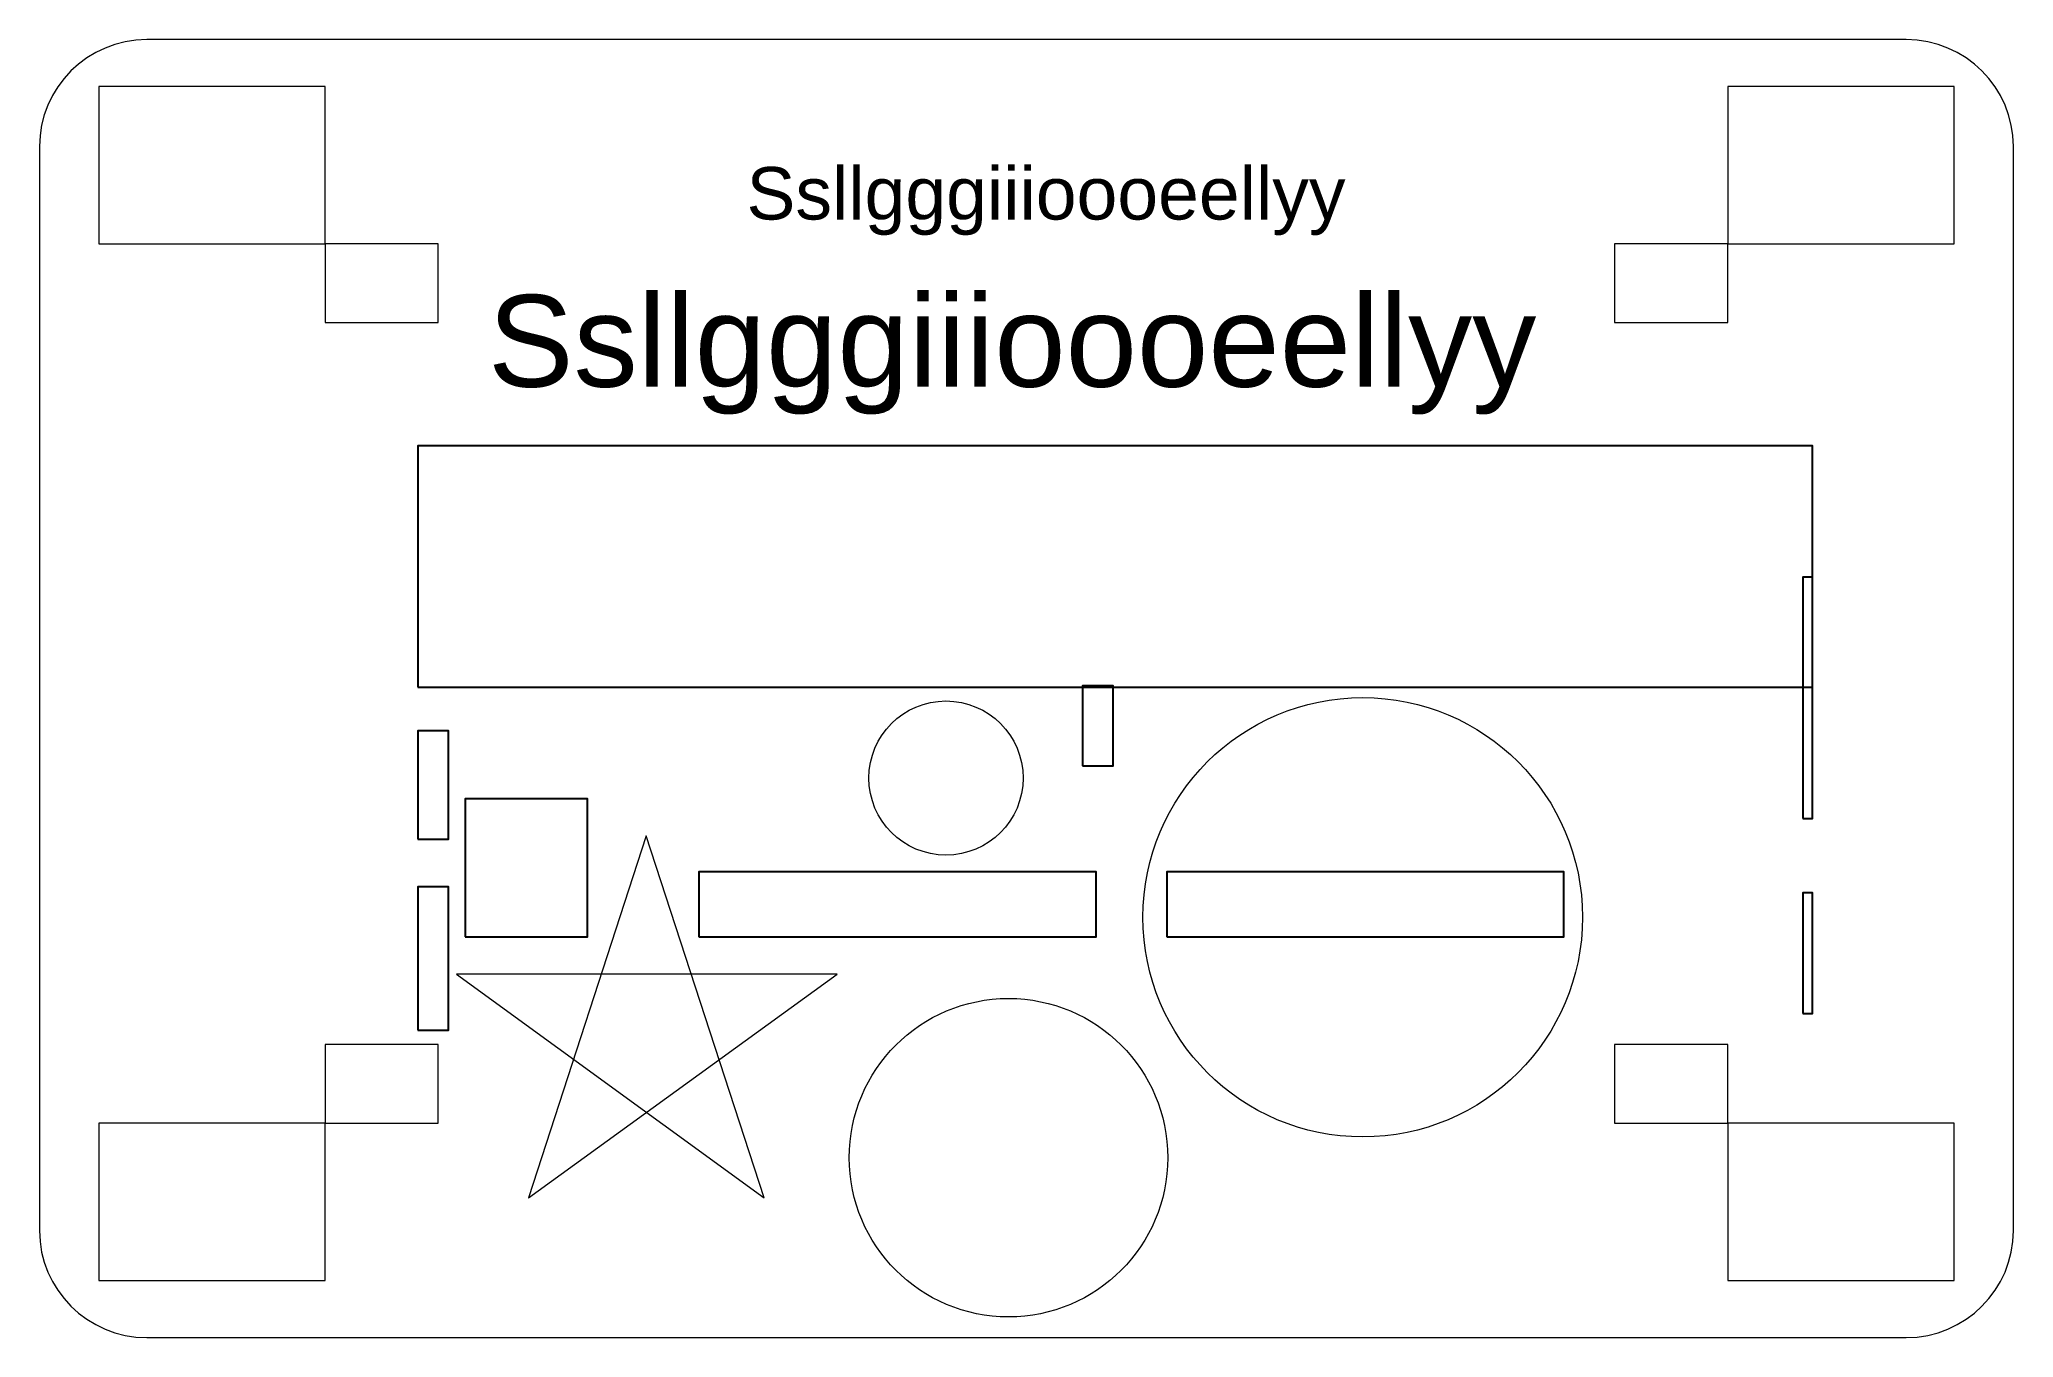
# Model space of a CAD drawing. Header units: inches. Extents: x -12 to -8.99, y 4.02 to 6.
import ezdxf

# ---------------------------------------------------------------- set-up
doc = ezdxf.new("R2010")
doc.units = ezdxf.units.IN
doc.header["$MEASUREMENT"] = 0
doc.layers.add('Layer 1', color=7, linetype='Continuous')
doc.styles.add('0', font='Arial', dxfattribs={"height": 1})
doc.styles.add('1', font='Arial', dxfattribs={"height": 1})

msp = doc.modelspace()

# ---------------------------------------------------------------- linework, layer by layer
at = {"layer": 'Layer 1', "color": 22, "lineweight": 5}
for points in [[(-11.9094, 5.6885), (-11.5645, 5.6885), (-11.5645, 5.9286), (-11.9094, 5.9286), (-11.9094, 5.6885)], [(-9.4266, 5.6885), (-9.0817, 5.6885), (-9.0817, 5.9286), (-9.4266, 5.9286), (-9.4266, 5.6885)], [(-11.5645, 5.5684), (-11.3921, 5.5684), (-11.3921, 5.6885), (-11.5645, 5.6885), (-11.5645, 5.5684)], [(-9.5991, 5.5684), (-9.4266, 5.5684), (-9.4266, 5.6885), (-9.5991, 5.6885), (-9.5991, 5.5684)], [(-11.5645, 4.3477), (-11.3921, 4.3477), (-11.3921, 4.4678), (-11.5645, 4.4678), (-11.5645, 4.3477)], [(-9.5991, 4.3477), (-9.4266, 4.3477), (-9.4266, 4.4678), (-9.5991, 4.4678), (-9.5991, 4.3477)], [(-11.9094, 4.1076), (-11.5645, 4.1076), (-11.5645, 4.3477), (-11.9094, 4.3477), (-11.9094, 4.1076)], [(-9.4266, 4.1076), (-9.0817, 4.1076), (-9.0817, 4.3477), (-9.4266, 4.3477), (-9.4266, 4.1076)]]:
    msp.add_lwpolyline(points, close=True, dxfattribs=at)
at = {"layer": 'Layer 1', "color": 250}
for points in [[(-11.4234, 5.0126), (-9.2975, 5.0126), (-9.2975, 5.3806), (-11.4234, 5.3806), (-11.4234, 5.0126)], [(-9.3121, 4.8121), (-9.2974, 4.8121), (-9.2974, 5.1802), (-9.3121, 5.1802), (-9.3121, 4.8121)], [(-10.4104, 4.8924), (-10.3634, 4.8924), (-10.3634, 5.0144), (-10.4104, 5.0144), (-10.4104, 4.8924)], [(-11.4234, 4.781), (-11.3764, 4.781), (-11.3764, 4.9461), (-11.4234, 4.9461), (-11.4234, 4.781)], [(-11.3513, 4.6316), (-11.1647, 4.6316), (-11.1647, 4.8424), (-11.3513, 4.8424), (-11.3513, 4.6316)], [(-10.9948, 4.6316), (-10.3895, 4.6316), (-10.3895, 4.7311), (-10.9948, 4.7311), (-10.9948, 4.6316)], [(-10.2817, 4.6316), (-9.6764, 4.6316), (-9.6764, 4.7311), (-10.2817, 4.7311), (-10.2817, 4.6316)], [(-11.4234, 4.4897), (-11.3764, 4.4897), (-11.3764, 4.7079), (-11.4234, 4.7079), (-11.4234, 4.4897)], [(-9.3121, 4.515), (-9.2974, 4.515), (-9.2974, 4.6988), (-9.3121, 4.6988), (-9.3121, 4.515)]]:
    msp.add_lwpolyline(points, close=True, dxfattribs=at)
at = {"layer": 'Layer 1', "color": 22, "lineweight": 5}
for centre, major_axis in [((-9.9831, 4.6617), (0, 0.335)), ((-10.6183, 4.874), (0, 0.1175)), ((-10.523, 4.2951), (0, 0.2428))]:
    msp.add_ellipse(centre, major_axis=major_axis, ratio=1, dxfattribs=at)
for points, knots in [([(-11.8365, 6), (-11.8365, 6), (-9.1547, 6), (-9.1547, 6), (-9.1547, 6), (-9.0647, 6), (-8.9912, 5.9266), (-8.9912, 5.8369), (-8.9912, 5.8369), (-8.9912, 5.8369), (-8.9912, 4.184), (-8.9912, 4.184), (-8.9912, 4.184), (-8.9912, 4.0942), (-9.0647, 4.0208), (-9.1547, 4.0208), (-9.1547, 4.0208), (-9.1547, 4.0208), (-11.8365, 4.0208), (-11.8365, 4.0208), (-11.8365, 4.0208), (-11.9264, 4.0208), (-12, 4.0942), (-12, 4.184), (-12, 4.184), (-12, 4.184), (-12, 5.8369), (-12, 5.8369), (-12, 5.8369), (-12, 5.9266), (-11.9264, 6), (-11.8365, 6)], [0, 0, 0, 0, 0.125, 0.125, 0.125, 0.125, 0.25, 0.25, 0.25, 0.25, 0.375, 0.375, 0.375, 0.375, 0.5, 0.5, 0.5, 0.5, 0.625, 0.625, 0.625, 0.625, 0.75, 0.75, 0.75, 0.75, 0.875, 0.875, 0.875, 0.875, 1, 1, 1, 1]), ([(-11.8362, 6.0002), (-11.8362, 6.0002), (-11.8365, 6), (-11.8365, 6), (-11.8365, 6), (-11.8365, 6), (-11.8362, 5.9998), (-11.8362, 5.9998), (-11.8362, 5.9998), (-11.8362, 5.9998), (-11.8362, 6.0002), (-11.8362, 6.0002)], [0, 0, 0, 0, 0.333333, 0.333333, 0.333333, 0.333333, 0.666667, 0.666667, 0.666667, 0.666667, 1, 1, 1, 1]), ([(-11.2544, 4.2337), (-11.2544, 4.2337), (-11.0754, 4.7857), (-11.0754, 4.7857), (-11.0754, 4.7857), (-11.0754, 4.7857), (-10.8954, 4.2337), (-10.8954, 4.2337), (-10.8954, 4.2337), (-10.8954, 4.2337), (-11.3644, 4.5747), (-11.3644, 4.5747), (-11.3644, 4.5747), (-11.3644, 4.5747), (-11.3644, 4.5747), (-11.3644, 4.5747), (-11.3644, 4.5747), (-11.3644, 4.5747), (-10.7844, 4.5747), (-10.7844, 4.5747), (-10.7844, 4.5747), (-10.7844, 4.5747), (-11.2544, 4.2337), (-11.2544, 4.2337)], [0, 0, 0, 0, 0.166667, 0.166667, 0.166667, 0.166667, 0.333333, 0.333333, 0.333333, 0.333333, 0.5, 0.5, 0.5, 0.5, 0.666667, 0.666667, 0.666667, 0.666667, 0.833333, 0.833333, 0.833333, 0.833333, 1, 1, 1, 1]), ([(-11.2545, 4.234), (-11.2545, 4.234), (-11.2544, 4.2337), (-11.2544, 4.2337), (-11.2544, 4.2337), (-11.2544, 4.2337), (-11.2542, 4.2339), (-11.2542, 4.2339), (-11.2542, 4.2339), (-11.2542, 4.2339), (-11.2545, 4.234), (-11.2545, 4.234)], [0, 0, 0, 0, 0.333333, 0.333333, 0.333333, 0.333333, 0.666667, 0.666667, 0.666667, 0.666667, 1, 1, 1, 1])]:
    msp.add_open_spline(points, degree=3, knots=knots, dxfattribs=at)

# ---------------------------------------------------------------- texts
at = {"layer": 'Layer 1', "color": 250, "oblique": 0}
for height, style, p in [(0.079999, '1', (-10.9224, 5.7256)), (0.139997, '0', (-11.3164, 5.4706))]:
    msp.add_text('Ssllgggiiioooeellyy', height=height, dxfattribs=dict(at, style=style)).set_placement(p)

doc.saveas('drawing.dxf')
